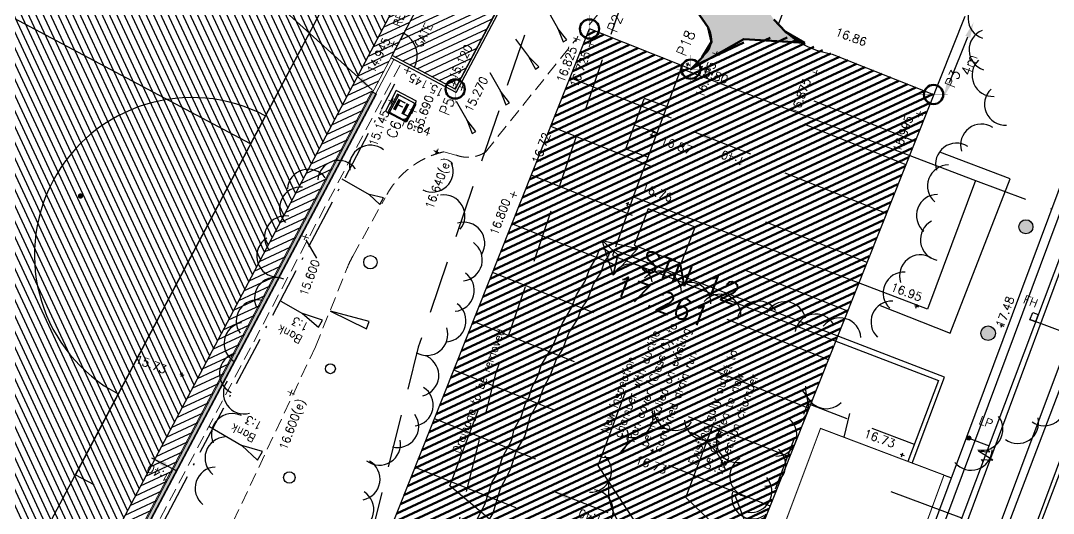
# Model space of a CAD drawing. Header units: millimetres. Extents: x 521005098 to 521837086, y 174609906 to 175681253.
# Drawn here: x 521422457 to 521471702, y 174665702 to 174689188 of the extents above; entities that cross this region are included whole.
import ezdxf

# ---------------------------------------------------------------- set-up
doc = ezdxf.new("R2010")
doc.units = ezdxf.units.MM
doc.header["$LTSCALE"] = 200
for name, pattern in [('layout$0$ACAD_ISO10W100', [18.5, 12, -3, 0.5, -3]), ('layout$0$HIDDEN', [9.525, 6.35, -3.175]), ('layout$0$survey$0$DASHED', [19.05, 12.7, -6.35])]:
    doc.linetypes.add(name, pattern=pattern)
for name, color, linetype in [('Gt Hatch', 8, 'Continuous'), ('GT retwall', 6, 'Continuous'), ('layout$0$12', 1, 'Continuous'), ('layout$0$5-A-Side', 1, 'Continuous'), ('layout$0$CWAY-CHAN-PAD', 31, 'Continuous'), ('layout$0$FL', 5, 'Continuous'), ('layout$0$GT Drain text', 3, 'Continuous'), ('layout$0$GT Landdrain', 150, 'layout$0$ACAD_ISO10W100'), ('layout$0$GT Path', 3, 'Continuous'), ('layout$0$GT Viewing', 6, 'Continuous'), ('layout$0$GT0-35TXT', 3, 'Continuous'), ('layout$0$HOCKEY', 7, 'Continuous'), ('layout$0$Kerb', 7, 'Continuous'), ('layout$0$PGM-BATTER-FILL', 8, 'Continuous'), ('layout$0$survey$0$BOUNDARY', 8, 'Continuous'), ('layout$0$survey$0$BT', 8, 'Continuous'), ('layout$0$survey$0$BUILDING', 8, 'Continuous'), ('layout$0$survey$0$CATV', 8, 'Continuous'), ('layout$0$survey$0$CONTROL', 8, 'Continuous'), ('layout$0$survey$0$DETAIL', 8, 'Continuous'), ('layout$0$survey$0$ELEC', 8, 'Continuous'), ('layout$0$survey$0$GAS', 8, 'Continuous'), ('layout$0$survey$0$LEVEL', 8, 'Continuous'), ('layout$0$survey$0$ROAD', 8, 'Continuous'), ('layout$0$survey$0$SERVICE', 8, 'Continuous'), ('layout$0$survey$0$TEXT_SERVICE', 8, 'Continuous'), ('layout$0$survey$0$VEGETATION', 8, 'Continuous'), ('layout$0$survey$0$WATER', 8, 'Continuous')]:
    doc.layers.add(name, color=color, linetype=linetype)
for name, color, linetype, lineweight in [('GT_newcarpark', 4, 'Continuous', 50), ('GT_Nfootpath', 2, 'Continuous', 50), ('layout$0$Fenceline', 7, 'Continuous', 13), ('SETTING-OUT', 3, 'Continuous', 50)]:
    doc.layers.add(name, color=color, linetype=linetype, lineweight=lineweight)
doc.styles.add('GT1TO1', font='romans.shx', dxfattribs={"width": 0.95, "height": 2})
doc.styles.add('layout$0$GT1T0250', font='romans.shx', dxfattribs={"width": 0.95, "height": 500})
doc.styles.add('layout$0$GT1TO200', font='romans.shx', dxfattribs={"width": 0.95, "height": 400})
doc.styles.add('layout$0$GTANYHEIGHT', font='romans.shx', dxfattribs={"width": 0.95})
doc.styles.add('layout$0$ROMAN', font='verdana.ttf')
doc.styles.add('layout$0$survey$0$ROMANS', font='Romans.shx')
doc.dimstyles.new('layout$0$NOTEARROW', dxfattribs={"dimscale": 250, "dimtxt": 2, "dimasz": 3, "dimexe": 1, "dimexo": 1, "dimgap": 1, "dimtad": 2, "dimtih": 1, "dimtoh": 1, "dimdec": 4, "dimzin": 0, "dimdsep": 46, "dimtxsty": 'layout$0$GTANYHEIGHT', "dimcen": 3.5, "dimclrd": 7, "dimclre": 7, "dimclrt": 3, "dimadec": 0, "dimazin": 0, "dimtfac": 1, "dimtdec": 4, "dimtofl": 0, "dimtmove": 0, "dimatfit": 3, "dimfxl": 1, "dimtolj": 1, "dimtzin": 0, "dimarcsym": 0})
pattern_1 = [(205, (0, 0), (134.1812981, -287.75272238), [])]

# ---------------------------------------------------------------- blocks, each defined once
blk = doc.blocks.new('layout$0$A$C154A66E2')
at = {"layer": 'layout$0$12', "linetype": 'Continuous', "const_width": 0.05}
blk.add_lwpolyline([(162, 986, 1), (395, 791, 1), (395, 791, 1)], format="xyb", close=True, dxfattribs=at)
for points in [[(334, 734), (364, 492), (291, 6), (167, -99), (-462, -126), (-771, -587), (-943, -539), (-815, -487)], [(223, 740), (188, 592), (129, 249), (-352, 260), (-306, 199), (62, 174), (7, 46), (-539, 15), (-815, -487)]]:
    blk.add_lwpolyline(points, dxfattribs=at)
for points in [[(-365, -144, 1.847327), (365, 224)], [(-301, -151, 1.847327), (332, 168)]]:
    blk.add_lwpolyline(points, format="xyb", dxfattribs=at)
blk = doc.blocks.new('A$C721B0600')
at = {"layer": 'SETTING-OUT', "color": 7, "const_width": 4.5}
for points in [[(0, 0), (-229, 629)], [(0, 0), (-629, -229)], [(0, 0), (629, 229)], [(0, 0), (229, -629)]]:
    blk.add_lwpolyline(points, dxfattribs=at)
at = {"layer": 'SETTING-OUT', "color": 7}
blk.add_circle((0, 0), 459, dxfattribs=at)
blk = doc.blocks.new('layout')
at = {"layer": 'layout$0$GT0-35TXT', "ltscale": 0.4}
h = blk.add_hatch(dxfattribs=at)
h.set_pattern_fill('ANSI31', color=8, scale=100, angle=90, style=0)
h.set_pattern_definition([(205, (21665.14, 133126.97), (134.1812981, -287.75272238), [])])
h.paths.add_polyline_path([(521440154.1, 174687529.2), (521446451.5, 174699435), (521449456.8, 174697815.8), (521443158.9, 174685938.1)])
at = {"layer": 'layout$0$survey$0$SERVICE', "linetype": 'Continuous'}
h = blk.add_hatch(color=256, dxfattribs=at)
edge = h.paths.add_edge_path()
edge.add_arc((521467665.6, 174669290.6), 100, 0, 360)
at = {"layer": 'layout$0$survey$0$VEGETATION', "linetype": 'Continuous'}
h = blk.add_hatch(color=256, dxfattribs=at)
edge = h.paths.add_edge_path()
edge.add_arc((521470395.4, 174679362.1), 334.2, 0, 360)
edge = h.paths.add_edge_path()
edge.add_arc((521468592.3, 174674287.8), 350.1, 0, 360)
at = {"layer": 'layout$0$12', "color": 6}
for p, q in [((521459930.6, 174692398.5), (521458577.9, 174689001.7)), ((521467478.3, 174689385.1), (521451273.7, 174648692.9)), ((521436639.2, 174656272.4), (521449582.6, 174688791.1)), ((521454414, 174686868.1), (521449582.6, 174688791.1)), ((521454414, 174686868.1), (521449582.6, 174688791.1)), ((521461160.9, 174687594.4), (521465992.3, 174685671.4))]:
    blk.add_line(p, q, dxfattribs=at)
at = {"layer": 'layout$0$12', "color": 7}
for p, q in [((521466748.1, 174686236.5), (521467623.2, 174688419.3)), ((521453489.5, 174684545.3), (521448658.1, 174686468.3)), ((521460273.4, 174685364.5), (521465104.7, 174683441.5)), ((521452564.9, 174682222.5), (521447733.6, 174684145.6)), ((521459829.6, 174684249.6), (521464660.9, 174682326.6)), ((521451640.4, 174679899.8), (521446809.1, 174681822.8)), ((521458905.1, 174681926.8), (521463736.4, 174680003.8)), ((521450715.9, 174677577), (521445884.5, 174679500)), ((521457980.5, 174679604.1), (521462811.9, 174677681)), ((521457056, 174677281.3), (521461887.4, 174675358.3)), ((521449791.3, 174675254.2), (521444960, 174677177.3)), ((521448866.8, 174672931.5), (521444035.5, 174674854.5)), ((521456131.5, 174674958.5), (521460962.8, 174673035.5)), ((521447942.3, 174670608.7), (521443110.9, 174672531.7)), ((521455206.9, 174672635.8), (521460038.3, 174670712.7)), ((521454282.4, 174670313), (521459113.8, 174668390)), ((521447017.8, 174668285.9), (521442186.4, 174670209)), ((521446093.2, 174665963.2), (521441261.9, 174667886.2)), ((521453357.9, 174667990.2), (521458189.2, 174666067.2))]:
    blk.add_line(p, q, dxfattribs=at)
for points in [[(521467507.2, 174688465.9), (521467739.2, 174688372.8), (521467902.3, 174689115.5)], [(521466632, 174686283), (521466864.1, 174686190), (521466469, 174685540.4)]]:
    blk.add_solid(points, dxfattribs=at)
at = {"layer": 'layout$0$5-A-Side', "color": 7, "const_width": 125}
blk.add_lwpolyline([(521425365.2, 174680800.1, 1), (521425254.7, 174680858.6, 1)], format="xyb", close=True, dxfattribs=at)
at = {"layer": 'layout$0$5-A-Side', "color": 7}
blk.add_arc((521430614.2, 174678020.7), 7500, 62.11325, 242.08269, dxfattribs=at)
at = {"layer": 'layout$0$CWAY-CHAN-PAD', "color": 3, "ltscale": 0.4}
blk.add_lwpolyline([(521454414, 174686868.1), (521455214.5, 174687709.1, 0.3199045), (521455235.7, 174688869.7), (521454106.7, 174690516.9, -0.1306567), (521452594.2, 174694778.3), (521452327.3, 174698057, -0.0494673), (521452357.9, 174699793.7), (521453382.5, 174703963.4, -0.0125395), (521455241, 174708677.6), (521460980.9, 174720007.9)], format="xyb", dxfattribs=at)
blk.add_arc((521461886.7, 174692000.6), 4465.6, 218.17632, 260.6464, dxfattribs=at)
at = {"layer": 'layout$0$Fenceline'}
for p, q in [((521471427, 174746548.3), (521423957, 174656900.8)), ((521440244.7, 174687339.7), (521424019.4, 174656698)), ((521439205.7, 174685804.8), (521423940.9, 174656977.2)), ((521439426.6, 174685687.8), (521424044.9, 174656639.3)), ((521439205.7, 174685804.8), (521439426.6, 174685687.8))]:
    blk.add_line(p, q, dxfattribs=at)
at = {"layer": 'layout$0$Fenceline', "linetype": 'layout$0$HIDDEN', "ltscale": 0.5}
for p, q in [((521444618.4, 174682921.2), (521448925.7, 174688284.3)), ((521440551.4, 174687064.1), (521427248.9, 174661942.2)), ((521442638.1, 174682935.5), (521443212.9, 174682783.6)), ((521438295.8, 174677961.4), (521439841.6, 174680746.8)), ((521436515.8, 174673638.7), (521438028.8, 174677400.8)), ((521436515.8, 174673638.7), (521430253.6, 174660351.1))]:
    blk.add_line(p, q, dxfattribs=at)
at = {"layer": 'layout$0$Fenceline', "linetype": 'layout$0$HIDDEN', "ltscale": 0.5, "flags": 128}
blk.add_lwpolyline([(521449570.9, 174688995.2), (521451106.9, 174690840.6), (521452243.9, 174692777.3)], dxfattribs=at)
at = {"layer": 'layout$0$Fenceline', "linetype": 'layout$0$HIDDEN', "ltscale": 0.5}
for centre, radius, start, end in [((521443567.3, 174678867.4), 4172.8, 102.86552, 153.23173), ((521443782.1, 174684215.6), 1541, 248.32056, 302.86745), ((521442667.7, 174675535.2), 5000, 150.97115, 158.09132)]:
    blk.add_arc(centre, radius, start, end, dxfattribs=at)
at = {"layer": 'layout$0$FL', "color": 3}
for points in [[(521440830.3, 174684371.1), (521441336.5, 174685347.7), (521440359.9, 174685854), (521439853.7, 174684877.4)], [(521439983, 174684856), (521440811.5, 174684417.3), (521441250.2, 174685245.8), (521440421.7, 174685684.5)], [(521440044.2, 174684823.6), (521440872.7, 174684384.8), (521441311.4, 174685213.4), (521440482.9, 174685652.1)]]:
    blk.add_lwpolyline(points, close=True, dxfattribs=at)
at = {"layer": 'layout$0$GT Landdrain'}
blk.add_line((521427570.5, 174662066.8), (521440292.3, 174686175.9), dxfattribs=at)
blk.add_line((521427570.5, 174662066.8), (521440292.3, 174686175.9), dxfattribs=at)
at = {"layer": 'layout$0$GT Path', "color": 7, "ltscale": 0.4}
blk.add_lwpolyline([(521440170.6, 174687520.3), (521446468, 174699426.2), (521449473.3, 174697806.9), (521443175.4, 174685929.2)], close=True, dxfattribs=at)
at = {"layer": 'layout$0$GT Viewing', "color": 3}
for p, q in [((521443175.4, 174685929.2), (521445583.6, 174690477.3)), ((521443227.3, 174685760.3), (521445691.4, 174690413.7)), ((521443227.3, 174685760.3), (521440112.1, 174687409.8)), ((521443175.4, 174685929.2), (521440170.6, 174687520.3))]:
    blk.add_line(p, q, dxfattribs=at)
at = {"layer": 'layout$0$GT Viewing', "color": 8}
blk.add_lwpolyline([(521440170.6, 174687520.3), (521440735.9, 174688587.8)], dxfattribs=at)
at = {"layer": 'layout$0$GT Viewing', "color": 3}
blk.add_arc((521440170.6, 174687520.3), 1200, 332.09797, 62.09797, dxfattribs=at)
at = {"layer": 'layout$0$GT0-35TXT'}
blk.add_line((521439205.7, 174685804.8), (521439426.6, 174685687.8), dxfattribs=at)
at = {"layer": 'layout$0$GT0-35TXT', "color": 3}
blk.add_line((521436053.4, 174678734.3), (521436562.6, 174677865), dxfattribs=at)
at = {"layer": 'layout$0$HOCKEY'}
for p, q in [((521422761.8, 174663191.4), (521444157, 174703596.4)), ((521444157, 174703596.4), (521425064.2, 174667539.4)), ((521444157, 174703596.4), (521429570.7, 174676049.9)), ((521444157, 174703596.4), (521433422, 174683323.2)), ((521433422, 174683323.2), (521409180.8, 174696159.4)), ((521425064.2, 174667539.4), (521425948, 174667071.5))]:
    blk.add_line(p, q, dxfattribs=at)
at = {"layer": 'layout$0$Kerb'}
blk.add_lwpolyline([(521415822.4, 174773728.9), (521469607.3, 174745248.8), (521424009.2, 174659136.2), (521370224.2, 174687616.4)], close=True, dxfattribs=at)
at = {"layer": 'layout$0$PGM-BATTER-FILL', "color": 7}
for points in [[(521447566.9, 174689714.9, -4340), (521448078.4, 174688820.2, -3997), (521448331.7, 174688174, -3768), (521448505.5, 174688272.9, -3768), (521448078.4, 174688820.2, -3997)], [(521446060.3, 174688309.1, -4340), (521446675.6, 174687482.2, -3997), (521447004.7, 174686871.1, -3768), (521447165.3, 174686990.2, -3768), (521446675.6, 174687482.2, -3997)], [(521444826.9, 174686713.7, -4340), (521445338.4, 174685818.9, -3997), (521445591.7, 174685172.8, -3768), (521445765.5, 174685271.7, -3768), (521445338.4, 174685818.9, -3997)], [(521443223.8, 174685351.9, -4340), (521443735.3, 174684457.2, -3997), (521443988.6, 174683811, -3768), (521444162.4, 174683909.9, -3768), (521443735.3, 174684457.2, -3997)], [(521437777.9, 174681647.6, -3668.8), (521439078.4, 174680901.8, -3022.4), (521439577.2, 174680417.7, -2591.2), (521439761.9, 174680746, -2591.2), (521439078.4, 174680901.8, -3022.4)], [(521434860.6, 174675810.7, -3668.8), (521435896.1, 174675227.2, -3022.4), (521436659.9, 174674580.8, -2591.2), (521436844.5, 174674909.1, -2591.2), (521435896.1, 174675227.2, -3022.4)], [(521431430.4, 174669860.9, -4586), (521433002, 174668938.9, -3778), (521433758.2, 174668238.2, -3239), (521433989, 174668648.5, -3239), (521433002, 174668938.9, -3778)]]:
    blk.add_polyline3d(points, dxfattribs=at)
at = {"layer": 'layout$0$survey$0$BOUNDARY', "linetype": 'Continuous'}
blk.add_line((521462865.1, 174656757.1), (521474650.4, 174688308.8), dxfattribs=at)
at = {"layer": 'layout$0$survey$0$BOUNDARY', "linetype": 'Continuous', "flags": 128}
blk.add_lwpolyline([(521463447.7, 174675613.3), (521466784.1, 174674298.2), (521469635.6, 174681642.8), (521466285.8, 174682923.6)], dxfattribs=at)
at = {"layer": 'layout$0$survey$0$BT', "linetype": 'Continuous', "flags": 128}
blk.add_lwpolyline([(521462408.7, 174654273), (521504176.2, 174766131)], dxfattribs=at)
at = {"layer": 'layout$0$survey$0$BUILDING', "linetype": 'Continuous', "const_width": 50, "flags": 128}
blk.add_lwpolyline([(521459419.3, 174653062.1), (521460465.2, 174655831.1), (521460558.8, 174655795.8), (521460728.3, 174656244.9), (521460634.8, 174656280.1), (521463454.6, 174663745.3), (521464898.2, 174663200.4), (521466488.8, 174667527.5), (521464764.1, 174668177.4), (521460599.1, 174669750.6), (521456715, 174659387.9), (521453991.3, 174652188.5), (521458456.7, 174650513.7), (521459249.7, 174652613), (521459343.2, 174652577.7), (521459512.7, 174653026.8), (521459419.2, 174653062.1)], dxfattribs=at)
at = {"layer": 'layout$0$survey$0$CATV', "linetype": 'Continuous', "flags": 128}
blk.add_lwpolyline([(521492829.5, 174733328.8), (521451182.9, 174621134.1)], dxfattribs=at)
at = {"layer": 'layout$0$survey$0$CONTROL', "linetype": 'Continuous'}
for p, q in [((521450927.1, 174678025.8), (521450193.8, 174678705.7)), ((521450193.8, 174678705.7), (521451882.5, 174678320.9)), ((521450704.9, 174677050.8), (521450193.8, 174678705.7)), ((521450193.8, 174678705.7), (521450927.1, 174678025.8)), ((521451882.5, 174678320.9), (521450704.9, 174677050.8)), ((521450927.1, 174678025.8), (521451882.5, 174678320.9)), ((521451882.5, 174678320.9), (521450927.1, 174678025.8)), ((521450704.9, 174677050.8), (521450927.1, 174678025.8)), ((521450927.1, 174678025.8), (521450704.9, 174677050.8))]:
    blk.add_line(p, q, dxfattribs=at)
at = {"layer": 'layout$0$survey$0$DETAIL', "linetype": 'layout$0$survey$0$DASHED'}
for p, q in [((521451317.2, 174683075.7), (521452195.4, 174685498.8)), ((521467997, 174681561.9), (521471624.2, 174680207)), ((521451668.6, 174680784.8), (521450775.1, 174678242.2))]:
    blk.add_line(p, q, dxfattribs=at)
at = {"layer": 'layout$0$survey$0$DETAIL', "linetype": 'Continuous'}
for p, q in [((521452195.4, 174685498.8), (521453278.3, 174685094.2)), ((521451317.2, 174683075.7), (521452376.5, 174682680)), ((521466488.8, 174667527.5), (521466839.2, 174667396.6))]:
    blk.add_line(p, q, dxfattribs=at)
at = {"layer": 'layout$0$survey$0$DETAIL', "linetype": 'layout$0$survey$0$DASHED', "flags": 128}
for points in [[(521474824.2, 174747188.6), (521463779, 174722594.1), (521453413.4, 174696780.8), (521445105.6, 174672362.2), (521442396.1, 174661510)], [(521460159.9, 174724047.4), (521449794.3, 174698234), (521441413.5, 174673618.4), (521438612.2, 174662454.8), (521438669.9, 174655553.6)], [(521455741.4, 174659737.9), (521459989, 174670931), (521465073, 174668995.2)]]:
    blk.add_lwpolyline(points, dxfattribs=at)
at = {"layer": 'layout$0$survey$0$DETAIL', "linetype": 'Continuous', "flags": 128}
for points in [[(521451648.6, 174680731.3), (521453957.9, 174686913.5), (521467997, 174681561.9), (521465707.7, 174675433.2), (521451610.7, 174680806.9)], [(521464969.9, 174668099.7), (521466518.5, 174672199.6), (521450775.1, 174678242.2), (521450681, 174677999.8), (521466221.2, 174672035.2), (521464764.1, 174668177.4)]]:
    blk.add_lwpolyline(points, dxfattribs=at)
at = {"layer": 'layout$0$survey$0$DETAIL', "flags": 128}
for points in [[(521451733.8, 174684225.2), (521452803.2, 174683822.4)], [(521452590.2, 174683880.9), (521452595.1, 174683869.9)], [(521452595.1, 174683894.1), (521452607.4, 174683867.1)], [(521452600.1, 174683907.3), (521452619.6, 174683864.3)], [(521452605.1, 174683920.6), (521452631.9, 174683861.5)], [(521452614.3, 174683924.7), (521452644.1, 174683858.7)], [(521452628.8, 174683916.8), (521452656.4, 174683855.9)], [(521452643.3, 174683908.9), (521452668.6, 174683853.1)], [(521452657.8, 174683901.1), (521452680.8, 174683850.3)], [(521452672.4, 174683893.2), (521452693.1, 174683847.5)], [(521452686.9, 174683885.3), (521452705.3, 174683844.7)], [(521452701.5, 174683877.5), (521452717.6, 174683841.9)], [(521452716, 174683869.6), (521452729.8, 174683839.2)], [(521452730.5, 174683861.7), (521452742, 174683836.4)], [(521452745.1, 174683853.9), (521452754.3, 174683833.6)], [(521452759.6, 174683846), (521452766.5, 174683830.8)], [(521452774.2, 174683838.1), (521452778.8, 174683828)]]:
    blk.add_lwpolyline(points, dxfattribs=at)
for points in [[(521452803.2, 174683822.4), (521452607.9, 174683928.1), (521452586.7, 174683871.8)], [(521437224.4, 174675338.9), (521438947.5, 174674493.7), (521439080.8, 174674851.7)]]:
    blk.add_lwpolyline(points, close=True, dxfattribs=at)
at = {"layer": 'layout$0$survey$0$DETAIL', "linetype": 'Continuous', "flags": 128}
blk.add_lwpolyline([(521452380.7, 174680212.9), (521451706.9, 174678477.6), (521453955.9, 174677604.4), (521454629.6, 174679339.8)], close=True, dxfattribs=at)
at = {"layer": 'layout$0$survey$0$DETAIL', "linetype": 'layout$0$survey$0$DASHED', "flags": 128}
blk.add_lwpolyline([(521457426.5, 174664178.5), (521456022.2, 174667903.6, 1.1173477), (521450955.7, 174665318.2), (521449604.9, 174662254.6)], format="xyb", dxfattribs=at)
at = {"layer": 'layout$0$survey$0$ELEC'}
for p, q in [((521468126.1, 174668673.1), (521468668.6, 174668632.5)), ((521468812.6, 174668232.4), (521468126.1, 174668673.1)), ((521468668.6, 174668632.5), (521468578.8, 174668732.1)), ((521468360, 174668173.4), (521468270.1, 174668273)), ((521468270.1, 174668273), (521468812.6, 174668232.4))]:
    blk.add_line(p, q, dxfattribs=at)
at = {"layer": 'layout$0$survey$0$ELEC', "linetype": 'Continuous', "flags": 128}
for points in [[(521453938.2, 174630117.5), (521462845.3, 174653514.2), (521472659.9, 174679603.6), (521492455.2, 174733023.9), (521508326.3, 174775119.3), (521529431.5, 174832060.3), (521564628.2, 174926839.4)], [(521467665.6, 174669290.6), (521468642, 174668923.2)], [(521467343.6, 174665471.7), (521463968.6, 174666728.2)]]:
    blk.add_lwpolyline(points, dxfattribs=at)
at = {"layer": 'layout$0$survey$0$GAS', "linetype": 'Continuous', "flags": 128}
for points in [[(521452776.1, 174620443.1), (521465925.3, 174655615.4), (521487844.9, 174713206.3), (521515170.5, 174786610), (521539921.2, 174853278.6), (521583151.6, 174969608), (521602538.7, 175021130.6)], [(521454084.6, 174619873.7), (521467233.8, 174655045.9), (521489153.5, 174712636.8), (521516479.1, 174786040.6), (521541229.7, 174852709.2), (521584460.2, 174969038.6), (521603847.2, 175020561.1)]]:
    blk.add_lwpolyline(points, dxfattribs=at)
at = {"layer": 'layout$0$survey$0$LEVEL', "flags": 128}
for points in [[(521454181, 174687140.8), (521454368.4, 174687071)], [(521454239.8, 174687012.1), (521454309.6, 174687199.6)], [(521452456.4, 174683768.2), (521452643.8, 174683698.4)], [(521452515.2, 174683639.6), (521452585, 174683827.1)], [(521442199.4, 174682967.3), (521442386.8, 174682897.5)], [(521442258.2, 174682838.7), (521442328, 174683026.1)], [(521451317.1, 174680492.6), (521451504.5, 174680422.9)], [(521451375.9, 174680364), (521451445.7, 174680551.5)], [(521465086.1, 174675610.1), (521465273.5, 174675540.3)], [(521465144.9, 174675481.5), (521465214.7, 174675668.9)], [(521469210.5, 174674569.2), (521469280.3, 174674756.6)], [(521469151.6, 174674697.8), (521469339.1, 174674628)], [(521430051, 174672351.4), (521430238.4, 174672281.6)], [(521430109.8, 174672222.8), (521430179.6, 174672410.2)], [(521452491.7, 174668723.2), (521452679.1, 174668653.4)], [(521452550.5, 174668594.6), (521452620.3, 174668782)], [(521464400.2, 174668527.2), (521464587.6, 174668457.4)], [(521464459, 174668398.6), (521464528.8, 174668586)]]:
    blk.add_lwpolyline(points, dxfattribs=at)
at = {"layer": 'layout$0$survey$0$ROAD', "linetype": 'Continuous', "flags": 128}
blk.add_lwpolyline([(521491259.9, 174724135.4), (521489195.1, 174718593.4), (521481640.4, 174698489.8), (521473959.9, 174678035.2), (521466258.8, 174657451.3), (521459876.1, 174640511.3)], dxfattribs=at)
at = {"layer": 'layout$0$survey$0$SERVICE', "linetype": 'Continuous', "flags": 128}
blk.add_lwpolyline([(521470720, 174675282.4), (521470981.3, 174675181.7), (521470844.7, 174674827.1), (521470583.4, 174674927.8)], close=True, dxfattribs=at)
at = {"layer": 'layout$0$survey$0$SERVICE', "linetype": 'Continuous'}
blk.add_circle((521467665.6, 174669290.6), 100, dxfattribs=at)
at = {"layer": 'layout$0$survey$0$VEGETATION', "linetype": 'Continuous'}
blk.add_line((521461986.8, 174670461.2), (521461714.2, 174669332.4), dxfattribs=at)
at = {"layer": 'layout$0$survey$0$VEGETATION', "linetype": 'Continuous', "flags": 128}
for points in [[(521447162.9, 174671049.2), (521446743.6, 174670286), (521446493.7, 174669398.7), (521446107.7, 174668716.4), (521445789.8, 174667744.7), (521445323.1, 174666864.9), (521444975.1, 174665714.2), (521444679.6, 174665235)], [(521444193.5, 174665364.8), (521444586.6, 174666125.6), (521444934, 174667196.2), (521445174.7, 174667567.4), (521445429.3, 174668369.1), (521445881.7, 174669210.3), (521445994.3, 174669709), (521446331.7, 174670300.4), (521446525.2, 174670938), (521446706, 174671257.1), (521446831.1, 174671694.2), (521447124.1, 174672244.8), (521447298.6, 174672780.4), (521447834.8, 174673680.2), (521448293.3, 174674759.7), (521448727.5, 174675502.1), (521448959.7, 174676125.6), (521449380.7, 174676766.7), (521449603.2, 174677381.1), (521449895.7, 174677862.8), (521450073.8, 174678324.2), (521450320.6, 174678295.1), (521450539.5, 174678157), (521450476, 174677935.7)], [(521447162.9, 174671049.2), (521447389.6, 174671674.8), (521447718.9, 174672306), (521448016.9, 174673055.7), (521448314.3, 174673533.1), (521448599.8, 174674300), (521449013.3, 174674937.6), (521449185.1, 174675432.8), (521449486.3, 174675885.5), (521449772.6, 174676620.7), (521450142.8, 174677192.8), (521450291.1, 174677709.3), (521450476, 174677935.7)]]:
    blk.add_lwpolyline(points, dxfattribs=at)
at = {"layer": 'layout$0$survey$0$VEGETATION', "linetype": 'Continuous'}
for centre, radius in [((521470395.4, 174679362.1), 334.2), ((521439132.7, 174677671.1), 318.3), ((521468592.3, 174674287.8), 350.1), ((521437224.9, 174672596), 238.7), ((521435269, 174667408.7), 270.6)]:
    blk.add_circle(centre, radius, dxfattribs=at)
for centre, start, end in [((521468637.6, 174689298.8), 112.15672, 251.42845), ((521468684.5, 174687799), 112.15672, 251.42845), ((521468826.2, 174686578.9), 133.73956, 273.01129), ((521469421.6, 174685201.5), 133.73956, 273.01129), ((521468279.9, 174683257.1), 57.57794, 196.84967), ((521439131.5, 174682250.6), 51.26434, 190.53607), ((521467084.9, 174682349.6), 57.57794, 196.84967), ((521436172.3, 174681104.3), 36.49752, 175.76925), ((521437624.1, 174681524.3), 36.49752, 175.76925), ((521442080.9, 174682011.7), 243.36219, 22.63392), ((521466699.1, 174681308.9), 89.9411, 229.21283), ((521435806.5, 174680254.3), 84.74358, 224.01531), ((521442642.5, 174679882), 320.1526, 99.42433), ((521466175.5, 174679902.6), 89.9411, 229.21283), ((521435085.8, 174678877.6), 81.05512, 220.32685), ((521443588.2, 174678581.7), 328.6278, 107.89953), ((521466361.5, 174678748), 118.13415, 257.40588), ((521434714, 174677964.8), 120.9202, 260.19193), ((521443473.9, 174677786.4), 275.85081, 55.12254), ((521465366, 174677024.1), 58.96205, 198.23378), ((521451581.5, 174676588.3), 8.5885, 147.86023), ((521452962.5, 174676251.9), 359.9411, 139.21283), ((521464588.7, 174676205.3), 87.50295, 226.77468), ((521434606, 174675949), 66.29893, 205.57066), ((521443088.3, 174676332.4), 275.25886, 54.53059), ((521454372, 174675711.6), 358.54475, 137.81648), ((521433735, 174674876.4), 76.79941, 216.07114), ((521455806.2, 174675143.8), 359.9411, 139.21283), ((521457633.6, 174674823.2), 32.83053, 172.10226), ((521458902.6, 174674788), 12.65798, 151.92971), ((521464005.7, 174674822.6), 87.50295, 226.77468), ((521442694.5, 174674873.2), 275.25886, 54.53059), ((521433157, 174673802.8), 99.8128, 239.08453), ((521460368.8, 174674198.1), 30.8896, 170.16133), ((521461526.2, 174674019.6), 3.63025, 142.90199), ((521441826.3, 174674227.2), 238.96202, 18.23375), ((521432934.6, 174672365.7), 104.57042, 243.84215), ((521441397.6, 174672279.7), 283.9855, 63.25723), ((521433122.6, 174671437.7), 145.44883, 284.72056), ((521441132.2, 174670864.2), 278.07608, 57.34781), ((521459025.9, 174670863.2), 268.0924, 47.36413), ((521460875.3, 174671690.6), 176.1293, 315.40103), ((521471277.4, 174670875.8), 233.89724, 13.16897), ((521432549.9, 174669458.2), 64.46422, 203.73595), ((521440437.3, 174669838), 255.51196, 34.78369), ((521451621.3, 174670306.7), 239.19038, 18.46211), ((521453657.7, 174670650.5), 183.11902, 322.39075), ((521468298.7, 174669705.1), 258.16589, 37.43762), ((521455107.6, 174670200.4), 183.11902, 322.39075), ((521458469.8, 174669427.3), 269.9411, 49.21283), ((521470002.9, 174670031.2), 233.89724, 13.16897), ((521432247.6, 174668341.7), 92.14504, 231.41677), ((521450438.5, 174669354.9), 239.19038, 18.46211), ((521456632.3, 174669123.7), 146.26705, 285.53878), ((521439570.3, 174669000.1), 232.04926, 11.32099), ((521449629.3, 174667710.7), 267.14671, 46.41844), ((521457269.5, 174667465.2), 121.11576, 260.38749), ((521457940, 174668004.5), 269.9411, 49.21283), ((521467782.5, 174668758.4), 219.21348, 358.48521), ((521431775.1, 174666906.2), 92.14504, 231.41677), ((521438593.7, 174667325.1), 281.25774, 60.52947), ((521457280.4, 174666745.9), 261.80612, 41.07785), ((521438295.4, 174665882), 278.07603, 57.34776), ((521449710.8, 174665826.8), 304.83272, 84.10445), ((521457366.9, 174666439), 164.00485, 303.27658)]:
    blk.add_arc(centre, 1000, start, end, dxfattribs=at)
at = {"layer": 'layout$0$survey$0$WATER', "linetype": 'Continuous', "flags": 128}
for points in [[(521603361.6, 175020830), (521457902.3, 174630344.4), (521460680.1, 174629309.7)], [(521474035.7, 174673654.3), (521470587.4, 174674938.3)]]:
    blk.add_lwpolyline(points, dxfattribs=at)
at = {"layer": 'layout$0$GT0-35TXT', "linetype": 'Continuous', "lineweight": 0, "rotation": 69.99999934060689}
blk.add_blockref('layout$0$A$C154A66E2', (521461932.2, 174682069.6), dxfattribs=at)
at = {"layer": 'layout$0$12', "color": 80, "insert": (521467681.9, 174687081.3), "char_height": 500, "attachment_point": 5, "rotation": 70, "style": 'layout$0$GTANYHEIGHT'}
blk.add_mtext('4m', dxfattribs=at)
at = {"layer": 'layout$0$FL', "color": 3, "style": 'layout$0$GT1T0250', "width": 0.95}
blk.add_text('C6', height=500, rotation=68.29597, dxfattribs=at).set_placement((521440333.7, 174683528.4))
at = {"layer": 'layout$0$FL', "color": 3, "char_height": 562.5, "width": 937.5, "attachment_point": 1, "rotation": 332.09797, "style": 'layout$0$ROMAN'}
for insert in [(521440406.2, 174685503.1), (521440467.4, 174685470.7)]:
    blk.add_mtext('FL', dxfattribs=dict(at, insert=insert))
at = {"layer": 'layout$0$GT Drain text', "char_height": 400, "width": 6751.005, "attachment_point": 1, "rotation": 70, "style": 'layout$0$GT1TO200'}
for s, insert in [('Drainage to be removed', (521443034.4, 174668662.8)), ('New inspection chamber with ductile iron cover (Class C) to be installed on existing combined drain run', (521450095.5, 174669636.1)), ('Existing gully outlet to be diverted to new inspection chamber', (521454288.5, 174668110))]:
    blk.add_mtext(s, dxfattribs=dict(at, insert=insert))
at = {"layer": 'layout$0$GT0-35TXT', "color": 3, "style": 'layout$0$GT1TO200', "width": 0.95}
for p in [(521457023.8, 174682626.4), (521450224.6, 174665527.8)]:
    blk.add_text('1:40', height=400, rotation=159.93228, dxfattribs=at).set_placement(p)
at = {"layer": 'layout$0$GT0-35TXT', "style": 'layout$0$GT1TO200', "width": 0.95}
blk.add_text('1:40', height=400, rotation=151.62446, dxfattribs=at).set_placement((521429623.2, 174667531.5))
at = {"layer": 'layout$0$GT0-35TXT', "char_height": 400, "attachment_point": 1, "style": 'layout$0$GT1TO200'}
for s, insert, width, rotation in [('RE', (521440192.3, 174688987.4), 3992.718, 69.57696), ('GATE', (521441222.9, 174688049.5, -4299.5), 5934.782, 63.32599)]:
    blk.add_mtext(s, dxfattribs=dict(at, insert=insert, width=width, rotation=rotation))
at = {"layer": 'layout$0$GT0-35TXT', "color": 3, "char_height": 400, "attachment_point": 1, "style": 'layout$0$GT1TO200'}
for s, insert, width, rotation in [('14.945', (521438951.8, 174686826.9), 20360.17, 63.50413), ('+', (521439930.1, 174687945.8), 20360.17, 69.57696), ('+', (521448692.5, 174688195.4), 20360.17, 69.57696), ('+', (521449330.5, 174687963.1), 20360.17, 69.57696), ('15.120', (521442861.6, 174686499), 20360.17, 63.50413), ('16.825', (521447992.6, 174686335), 20360.17, 69.20099), ('16.725', (521448630.7, 174686102.7), 20360.17, 69.20099), ('+', (521455327, 174687469.3), 20360.17, 69.57696), ('16.725', (521454627.1, 174685608.9), 20360.17, 69.20099), ('+', (521440616.9, 174686688.5), 20360.17, 69.57696), ('15.145', (521442499.6, 174685526.2), 20360.17, 152.90713), ('+', (521460103, 174686566.8), 20360.17, 69.57696), ('+', (521442840.7, 174686076), 20360.17, 69.57696), ('+', (521443225.4, 174685884.1), 20360.17, 69.57696), ('15.270', (521443603.7, 174684964.3), 20360.17, 63.50413), ('16.875', (521459153.1, 174684802.3), 20360.17, 69.57696), ('15.690', (521441157.9, 174684001.5), 20360.17, 69.58), ('+', (521439875.4, 174685227.1), 20360.17, 69.57696), ('15.145', (521439045.4, 174683298.8), 20360.17, 69.58), ('+', (521440880.4, 174684767.4), 20360.17, 69.57696), ('16.995', (521464031.2, 174683027.7), 20360.17, 69.57696), ('+', (521465028.6, 174684604.1), 20360.17, 69.57696), ('+', (521442028.9, 174682820.3), 20360.17, 69.57696), ('16.640(e)', (521441733.3, 174680318.4), 20360.17, 69.57696), ('16.800', (521444814, 174679070.5), 20360.17, 69.20099), ('+', (521445670.1, 174680775), 20360.17, 69.57696), ('+', (521435743, 174678759.9), 20360.17, 69.57696), ('15.600', (521435734.5, 174676164), 20360.17, 69.58), ('Bank 1:3', (521435743.7, 174673767), 1093.275, 152.08), ('+', (521435062.7, 174671328.3), 20360.17, 69.57696), ('16.600(e)', (521434767.1, 174668826.4), 20360.17, 69.57696), ('Bank 1:3', (521433518.7, 174669059.1), 1093.275, 152.08)]:
    blk.add_mtext(s, dxfattribs=dict(at, insert=insert, width=width, rotation=rotation))
at = {"layer": 'layout$0$survey$0$CONTROL', "style": 'layout$0$survey$0$ROMANS'}
for s, p in [('STN 12', (521451933.3, 174677338.6)), ('17.261', (521450634.4, 174676181.3))]:
    blk.add_text(s, height=1000, rotation=339.57696, dxfattribs=at).set_placement(p)
at = {"layer": 'layout$0$survey$0$LEVEL', "style": 'layout$0$survey$0$ROMANS'}
for s, rotation, p in [('16.86', 339.57696, (521461264.9, 174688496.5)), ('16.80', 339.57696, (521454661.1, 174686701.9)), ('16.64', 339.57696, (521440487.3, 174684216.6)), ('16.72', 69.57696, (521447196, 174682318.3)), ('16.87', 339.57696, (521452936.6, 174683329.4)), ('16.76', 339.57696, (521452006.3, 174681074.4)), ('16.95', 339.57696, (521463907, 174676332.5)), ('17.48', 69.57696, (521469319, 174674509.8)), ('15.73', 339.57696, (521427879.1, 174672888)), ('16.73', 339.57696, (521462624.5, 174669351.3)), ('16.73', 339.57696, (521451732.3, 174668099.4))]:
    blk.add_text(s, height=400, rotation=rotation, dxfattribs=at).set_placement(p)
at = {"layer": 'layout$0$survey$0$TEXT_SERVICE', "linetype": 'Continuous', "style": 'layout$0$survey$0$ROMANS'}
for s, p in [('FH', (521470227.7, 174675739.6)), ('LP', (521468119.6, 174669984))]:
    blk.add_text(s, height=400, rotation=339.57696, dxfattribs=at).set_placement(p)
at = {"layer": 'layout$0$GT Drain text'}
for points in [[(521455931.5, 174659039.3), (521449990.3, 174667978.9), (521451329.3, 174671575.1)], [(521449701.6, 174661326.2), (521442929.1, 174667005.7), (521444268.2, 174670601.8)], [(521457447.7, 174663325.8), (521454183.2, 174666452.8), (521455522.3, 174670048.9)]]:
    blk.add_leader(points, dimstyle='layout$0$NOTEARROW', dxfattribs=at)
at = {"layer": 'layout$0$GT0-35TXT'}
for points in [[(521439214.3, 174685894.2), (521434948, 174689753.6), (521435767.6, 174691954.6)], [(521428695.8, 174668347.9), (521429877.5, 174667740.3)]]:
    blk.add_leader(points, dimstyle='layout$0$NOTEARROW', dxfattribs=at)
at = {"layer": 'layout$0$GT0-35TXT', "color": 3}
for points in [[(521454616.4, 174683867.1), (521457259.5, 174682834.4)], [(521447817.2, 174666768.5), (521450460.3, 174665735.8)]]:
    blk.add_leader(points, dimstyle='layout$0$NOTEARROW', dxfattribs=at)

msp = doc.modelspace()

# ---------------------------------------------------------------- hatches: boundary and pattern name
at = {"layer": 'Gt Hatch'}
h = msp.add_hatch(dxfattribs=at)
h.set_pattern_fill('ANSI31', color=8, scale=100, angle=90, style=0)
h.set_pattern_definition(pattern_1)
h.paths.add_polyline_path([(521370224.23877, 174687616.36338), (521415822.36999, 174773728.87136), (521469607.33751, 174745248.75779), (521424009.20629, 174659136.24982)], flags=16)
h.paths.add_polyline_path([(521368404.56748, 174686316.82639), (521415874.54316, 174775964.33058), (521471427.0088, 174746548.29478), (521423957.03311, 174656900.79059)])
h = msp.add_hatch(dxfattribs=at)
h.set_pattern_fill('ANSI31', color=80, scale=100, style=0)
h.set_pattern_definition([(115, (0, 0), (-287.75272238, -134.1812981), [])])
h.paths.add_polyline_path([(521370224.23877, 174687616.36338), (521415822.36999, 174773728.87136), (521469607.33751, 174745248.75779), (521424009.20629, 174659136.24982)])
at = {"layer": 'GT retwall'}
msp.add_hatch(color=256, dxfattribs=at).paths.add_polyline_path([(521409736.03804, 174664487.64196), (521423927.40622, 174656973.05571), (521423940.92333, 174656977.21359), (521439205.65022, 174685804.79667), (521439426.58748, 174685687.8064), (521424044.87031, 174656639.28604), (521424031.35321, 174656635.12817), (521409619.04776, 174664266.7047)])
at = {"layer": 'GT_newcarpark'}
h = msp.add_hatch(dxfattribs=at)
h.set_pattern_fill('ANSI31', color=256, scale=100, angle=90, style=0)
h.set_pattern_definition(pattern_1)
h.paths.add_polyline_path([(521435500.58264, 174645121.5191), (521437770.00635, 174643906.93737), (521435383.93698, 174639448.6105), (521450945.42797, 174631120.19538), (521453469.90507, 174635837.13458), (521454764.03184, 174635144.52616), (521456606.09454, 174640334.78507), (521455382.1194, 174640779.24329), (521455089.86199, 174640901.94458), (521454931.64148, 174641077.45993), (521454874.33688, 174641262.8641), (521454901.44756, 174641485.13968), (521455095.30548, 174642023.39418), (521458180.72957, 174650617.17049), (521455095.98349, 174651780.7525), (521453446.86589, 174647215.59499), (521453299.53896, 174646753.86907), (521452902.1539, 174645949.64954), (521452100.25179, 174645166.09691), (521451145.92144, 174644749.68083), (521450025.23326, 174644694.82802), (521449401.61817, 174644851.79989), (521448210.52536, 174645457.18304), (521447668.19038, 174645923.98417), (521447074.49119, 174646513.51223), (521446604.35118, 174647035.91286), (521446223.23267, 174647546.74468), (521445707.73194, 174648325.23542), (521450386.19514, 174646463.06763), (521465990.74824, 174685667.55158), (521459833.47795, 174688123.95983), (521459380.61678, 174688336.82996), (521458743.10166, 174688428.1961), (521457757.29806, 174688317.48896), (521455625.15113, 174687863.27817), (521454420.51065, 174686865.47397), (521449582.64338, 174688791.08933), (521436639.21972, 174656272.35959), (521441470.57386, 174654349.33665), (521441144.58506, 174653635.91784), (521440398.16742, 174652649.6148), (521439495.85221, 174651914.3825), (521438602.82031, 174651462.88647), (521438290.63777, 174651354.00707)])
at = {"layer": 'GT_Nfootpath'}
h = msp.add_hatch(dxfattribs=at)
h.set_pattern_fill('ANSI33', color=256, scale=100, style=0)
h.set_pattern_definition([(115, (0, 0), (-575.5054448, -268.3625962), []), (115, (153.6, 421.93), (-575.5054448, -268.3625962), [317.5, -158.75])])
h.paths.add_polyline_path([(521398309.93825, 174772805.4986), (521397165.5198, 174770019.26321), (521398503.26782, 174770273.03387), (521399313.02844, 174770410.00398), (521400001.74622, 174770571.75131), (521400936.29488, 174770890.3561), (521401486.90141, 174771142.62792), (521402399.83307, 174771830.73289), (521403189.5764, 174772765.81493), (521403630.33513, 174773471.77041), (521404475.61337, 174774960.51515), (521405407.82831, 174776383.33147), (521405973.22187, 174777079.92742), (521407111.46289, 174778162.9713), (521408775.56762, 174779150.74385), (521409847.43984, 174779535.66152), (521411014.06545, 174779781.71036), (521412237.10027, 174779906.70497), (521414561.96069, 174779725.67917), (521416094.99929, 174779327.90604), (521417532.99989, 174778814.30134), (521419599.92819, 174777817.93029), (521421222.72473, 174776839.56405), (521422826.79102, 174775738.19749), (521424671.8574, 174774355.21843), (521427363.81263, 174772261.0663), (521430131.44608, 174770163.22566), (521431858.78485, 174768961.63884), (521433611.56574, 174767866.984), (521442515.98261, 174763120.81895), (521447145.00348, 174760669.10202), (521449584.9826, 174759375.81896), (521454408.28527, 174756821.24696), (521454886.9826, 174756567.81896), (521455956.8522, 174756132.26003), (521457375.85382, 174755591.77502), (521458608.614, 174755395.56961), (521458924.55498, 174755265.90102), (521460420.43848, 174754651.96007), (521461788.22368, 174753908.50194), (521462289.89833, 174753652.91787), (521463711.8885, 174753135.35577), (521464712.75525, 174752814.90603), (521466130.26431, 174752328.81771), (521467323.95929, 174751863.35981), (521468186.96749, 174751576.13454), (521468981.71716, 174751266.74181), (521470773.93342, 174750433.71783), (521472979.55392, 174749510.29514), (521473823.06957, 174749157.14215), (521474399.14124, 174748714.3171), (521475092.07346, 174747958.4298), (521475580.82361, 174747156.65603), (521475827.41916, 174746557.3353), (521475991.39694, 174745719.17616), (521476030.87935, 174744688.58723), (521475955.49232, 174744051.11533), (521475797.67636, 174743238.4328), (521475415.14355, 174742097.80626), (521474956.07417, 174741178.17394), (521474520.0187, 174740455.27947), (521473677.21337, 174739248.52536), (521472961.82339, 174738285.24658), (521472396.23703, 174737622.30133), (521471596.99999, 174736685.48524), (521470428.22538, 174735353.54822), (521469784.11804, 174734584.23083), (521469045.79271, 174733673.35799), (521468074.9228, 174732401.78074), (521466722.18173, 174730423.18376), (521465276.55453, 174728100.81291), (521464372.6124, 174726513.23406), (521463644.80132, 174725191.65663), (521461681.04449, 174721370.40602), (521460007.04856, 174718085.64789), (521458924.88863, 174715949.4932), (521457818.80684, 174713766.1174), (521457004.52566, 174712158.74817), (521456066.23407, 174710306.58573), (521455345.03465, 174708882.9574), (521454969.54037, 174708030.37823), (521454368.19536, 174706549.62352), (521453539.27754, 174704389.46162), (521453288.33807, 174703580.37836), (521452882.69222, 174701929.4292), (521452413.37833, 174700019.35574), (521452305.59707, 174699129.24632), (521452374.46505, 174697477.61309), (521452570.38293, 174695070.62374), (521452691.76704, 174694004.93243), (521453267.32703, 174692047.69893), (521454023.46363, 174690640.51737), (521455235.74099, 174688869.71934), (521455402.42647, 174688174.32681), (521454961.61144, 174687443.43111), (521454916.35645, 174687395.88278), (521454413.99751, 174686868.06639), (521454811.14232, 174687104.25833), (521456940.36864, 174688306.19388), (521459833.47795, 174688123.95983), (521458927.46064, 174688650.29222), (521458376.24121, 174689240.49207), (521457754.09435, 174690148.12892), (521457269.26265, 174690855.4396), (521456658.24174, 174691746.84504), (521456178.2086, 174692476.38991), (521455575.33516, 174693918.13957), (521455384.94398, 174695005.49645), (521455316.86135, 174695841.93958), (521455148.22327, 174697913.77724), (521455113.1426, 174699192.70888), (521455424.39637, 174700603.0216), (521455746.30616, 174701882.76805), (521456059.14297, 174703126.44504), (521456160.79738, 174703622.52467), (521457052.14404, 174705665.00305), (521457680.96586, 174707298.18616), (521458999.01559, 174709898.66083), (521460900.91636, 174713651.05699), (521461993.87571, 174715807.43474), (521463967.04983, 174719692.86919), (521465139.1962, 174721973.7346), (521466602.3176, 174724761.01196), (521467543.20436, 174726434.80719), (521468947.50169, 174728709.65467), (521470479.68987, 174730949.07401), (521472654.62607, 174733644.90411), (521474811.17309, 174736138.84243), (521476437.17138, 174738310.21641), (521477905.04473, 174740816.56981), (521478646.78513, 174742966.90016), (521478861.11255, 174744779.25054), (521478749.30585, 174746437.84267), (521478525.9215, 174747306.26915), (521478149.68288, 174748307.99989), (521477674.88788, 174749063.74586), (521476958.89356, 174750328.19169), (521475029.03428, 174750784.67794), (521474166.05462, 174750988.80597), (521472654.80148, 174751402.14968), (521471254.19994, 174751875.81138), (521470374.62579, 174752267.46565), (521469220.18078, 174752813.15671), (521467963.37719, 174753190.7532), (521466796.3662, 174753679.08523), (521466169.71848, 174753923.4342), (521465168.92273, 174754243.8612), (521463552.44796, 174754789.65404), (521462467.15543, 174755221.20634), (521461657.5039, 174755637.62187), (521459759.12905, 174756533.80746), (521459311.39756, 174756643.24176), (521458149.36014, 174756928.19632), (521456622.38267, 174757392.43268), (521455513.49541, 174757951.51888), (521454629.49541, 174758420.51888), (521451978.49541, 174759824.51888), (521444077.31048, 174764010.0412), (521437007.31048, 174767754.0412), (521434193.22526, 174769289.2949), (521433178.3407, 174769902.68945), (521432048.65558, 174770659.82421), (521430643.02395, 174771672.04229), (521426080.90996, 174775185.18483), (521424194.3644, 174776613.09557), (521423501.77406, 174777115.91672), (521422525.79703, 174777790.58083), (521421263.80582, 174778600.41207), (521420123.25849, 174779254.53269), (521418709.4999, 174779952.62189), (521417810.35475, 174780333.14658), (521416663.71028, 174780737.17001), (521415062.41005, 174781165.19871), (521413970.4204, 174781337.4438), (521412789.21762, 174781434.60672), (521411392.68857, 174781358.0679), (521410236.05364, 174781188.44057), (521408966.25584, 174780828.94616), (521408188.46899, 174780549.63684), (521407165.95252, 174780026.23209), (521406416.01883, 174779536.56482), (521405540.31202, 174778812.3675), (521404569.41144, 174777769.71715), (521403818.84886, 174776750.56354), (521403171.62039, 174775732.21508), (521402750.8897, 174775003.36294), (521402135.89687, 174773938.81298), (521401793.06533, 174773389.70574), (521401402.6573, 174772980.31199), (521400833.56298, 174772511.80489), (521400295.40332, 174772312.68876), (521399588.95838, 174772344.24138), (521398756.62346, 174772626.77393)])

# ---------------------------------------------------------------- linework, layer by layer
at = {"layer": 'SETTING-OUT', "color": 8}
for points in [[(521454916.35645, 174687395.88278), (521454961.61144, 174687443.43111), (521455402.42647, 174688174.32681), (521455235.74099, 174688869.71934), (521454023.46362, 174690640.51737)], [(521458376.24121, 174689240.49207), (521458927.46064, 174688650.29222), (521459833.47795, 174688123.95983), (521456940.36864, 174688306.19388), (521454811.14232, 174687104.25833), (521454413.99751, 174686868.06639), (521454916.35645, 174687395.88278)]]:
    msp.add_lwpolyline(points, dxfattribs=at)

# ---------------------------------------------------------------- block references
msp.add_blockref('layout', (0, 0))
at = {"layer": 'SETTING-OUT', "color": 7}
for p, rotation in [((521449582.64338, 174688791.08933), 70), ((521454413.99751, 174686874.65157), 69.99999934060686), ((521443175.37149, 174685929.24596), 70), ((521465991.44163, 174685667.27496), 70)]:
    msp.add_blockref('A$C721B0600', p, dxfattribs=dict(at, rotation=rotation))

# ---------------------------------------------------------------- texts
at = {"layer": 'SETTING-OUT', "char_height": 500, "attachment_point": 1, "style": 'GT1TO1'}
for s, insert, width, rotation in [('P2', (521450409.86133, 174688773.00452), 1575.1365525, 67.144020291), ('P18', (521453703.53605, 174687640.43959), 1575.137, 67.14), ('P3', (521466514.84284, 174686131.96926), 1575.1365525, 67.144020291), ('P5', (521442398.26723, 174684815.98875), 1575.1365525, 67.144020291)]:
    msp.add_mtext(s, dxfattribs=dict(at, insert=insert, width=width, rotation=rotation))

doc.saveas('drawing.dxf')
